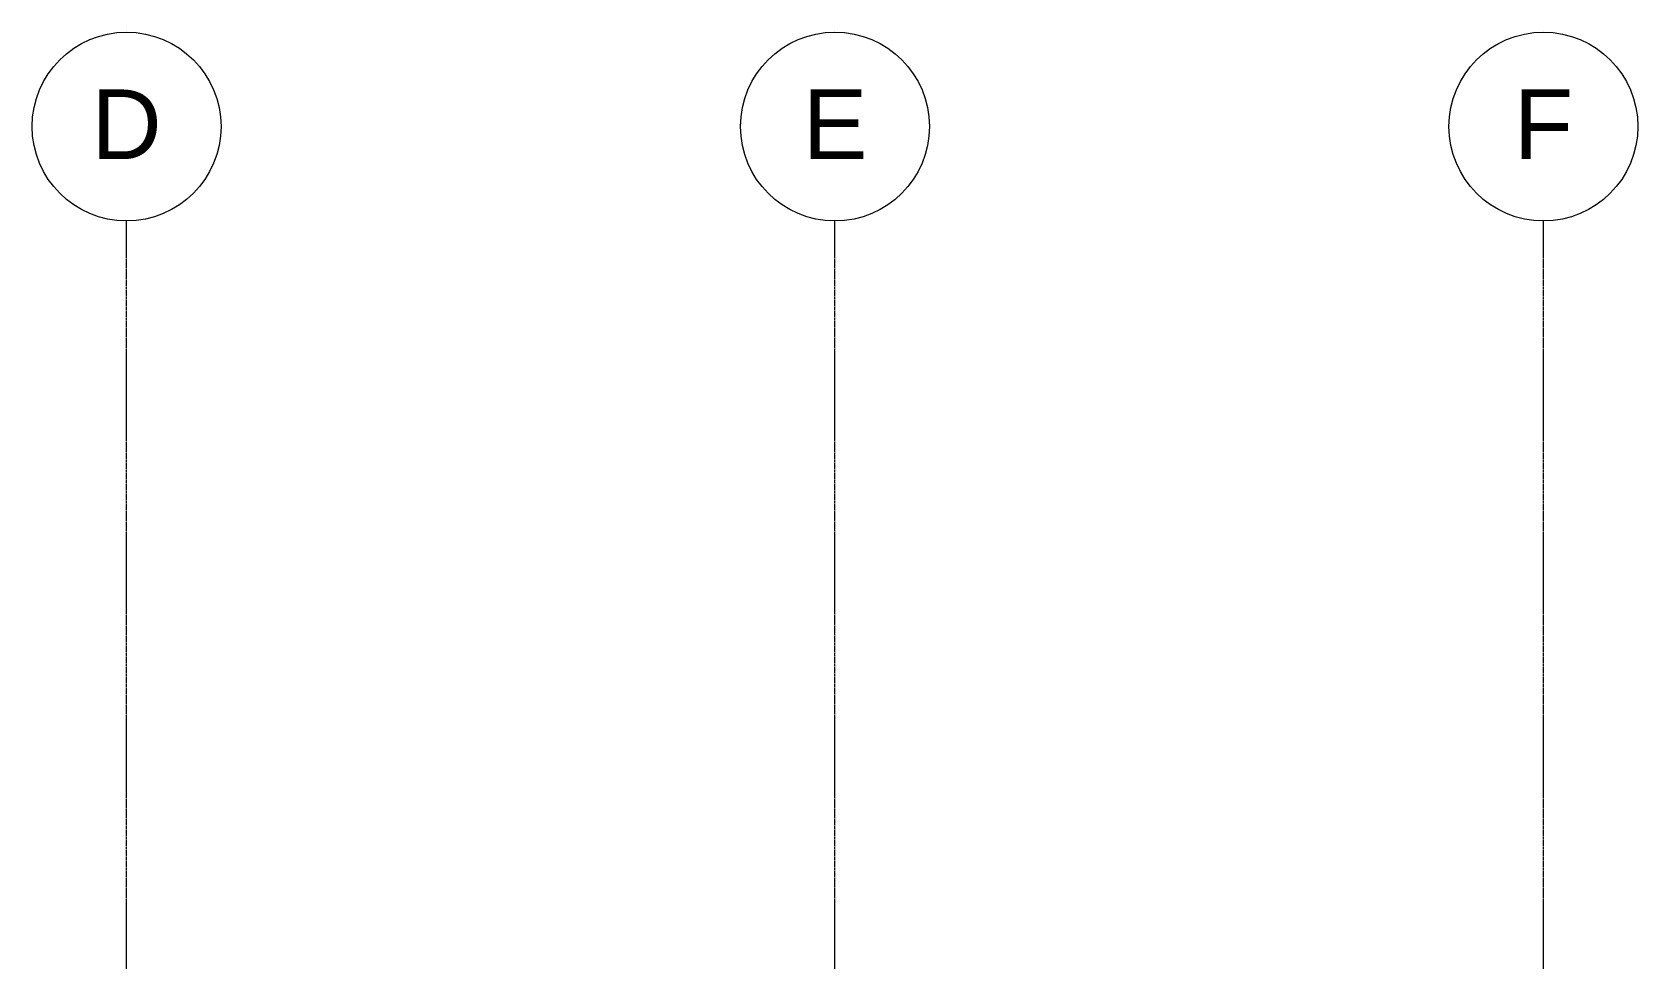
# Model space of a CAD drawing. Header units: inches. Extents: x -26493 to -10162, y -132 to 713.
# Drawn here: x -19926 to -19382, y 399 to 713 of the extents above; entities that cross this region are included whole.
import ezdxf

# ---------------------------------------------------------------- set-up
doc = ezdxf.new("R2010")
doc.units = ezdxf.units.IN
doc.header["$MEASUREMENT"] = 0
doc.linetypes.add('Grid Line 1_2_', pattern=[0.875, 0.5, -0.125, 0.125, -0.125])
doc.layers.add('S-GRID', color=1, linetype='Continuous', lineweight=9)
doc.layers.add('S-GRID-IDEN', color=1, linetype='Continuous', lineweight=9)
doc.styles.add('Arial_1', font='arial.ttf', dxfattribs={"height": 23.60479})

# ---------------------------------------------------------------- blocks, each defined once
blk = doc.blocks.new('Grid - Grid Head - Circle-14747-Section 7')
at = {"layer": 'S-GRID-IDEN'}
blk.add_circle((21150.05, 680.66), 32, dxfattribs=at)

msp = doc.modelspace()

# ---------------------------------------------------------------- linework, layer by layer
at = {"layer": 'S-GRID', "linetype": 'Grid Line 1_2_'}
for p, q in [((-19894.21, -132), (-19894.21, 648.66)), ((-19654.21, -132), (-19654.21, 648.66)), ((-19414.21, -132), (-19414.21, 648.66))]:
    msp.add_line(p, q, dxfattribs=at)

# ---------------------------------------------------------------- block references
at = {"layer": 'S-GRID-IDEN'}
for p in [(-41044.26, 0), (-40804.26, 0), (-40564.26, 0)]:
    msp.add_blockref('Grid - Grid Head - Circle-14747-Section 7', p, dxfattribs=at)

# ---------------------------------------------------------------- next in the draw order: texts
at = {"layer": 'S-GRID-IDEN', "char_height": 23.6, "attachment_point": 2, "line_spacing_factor": 0.938532, "style": 'Arial_1', "bg_fill": 3, "box_fill_scale": 1.25, "bg_fill_color": 0, "bg_fill_transparency": 0}
for s, insert, width in [('D', (-19894.21, 693.24), 28.224), ('E', (-19654.21, 693.24), 26.208), ('F', (-19414.21, 693.24), 23.904)]:
    msp.add_mtext(s, dxfattribs=dict(at, insert=insert, width=width))

doc.saveas('drawing.dxf')
